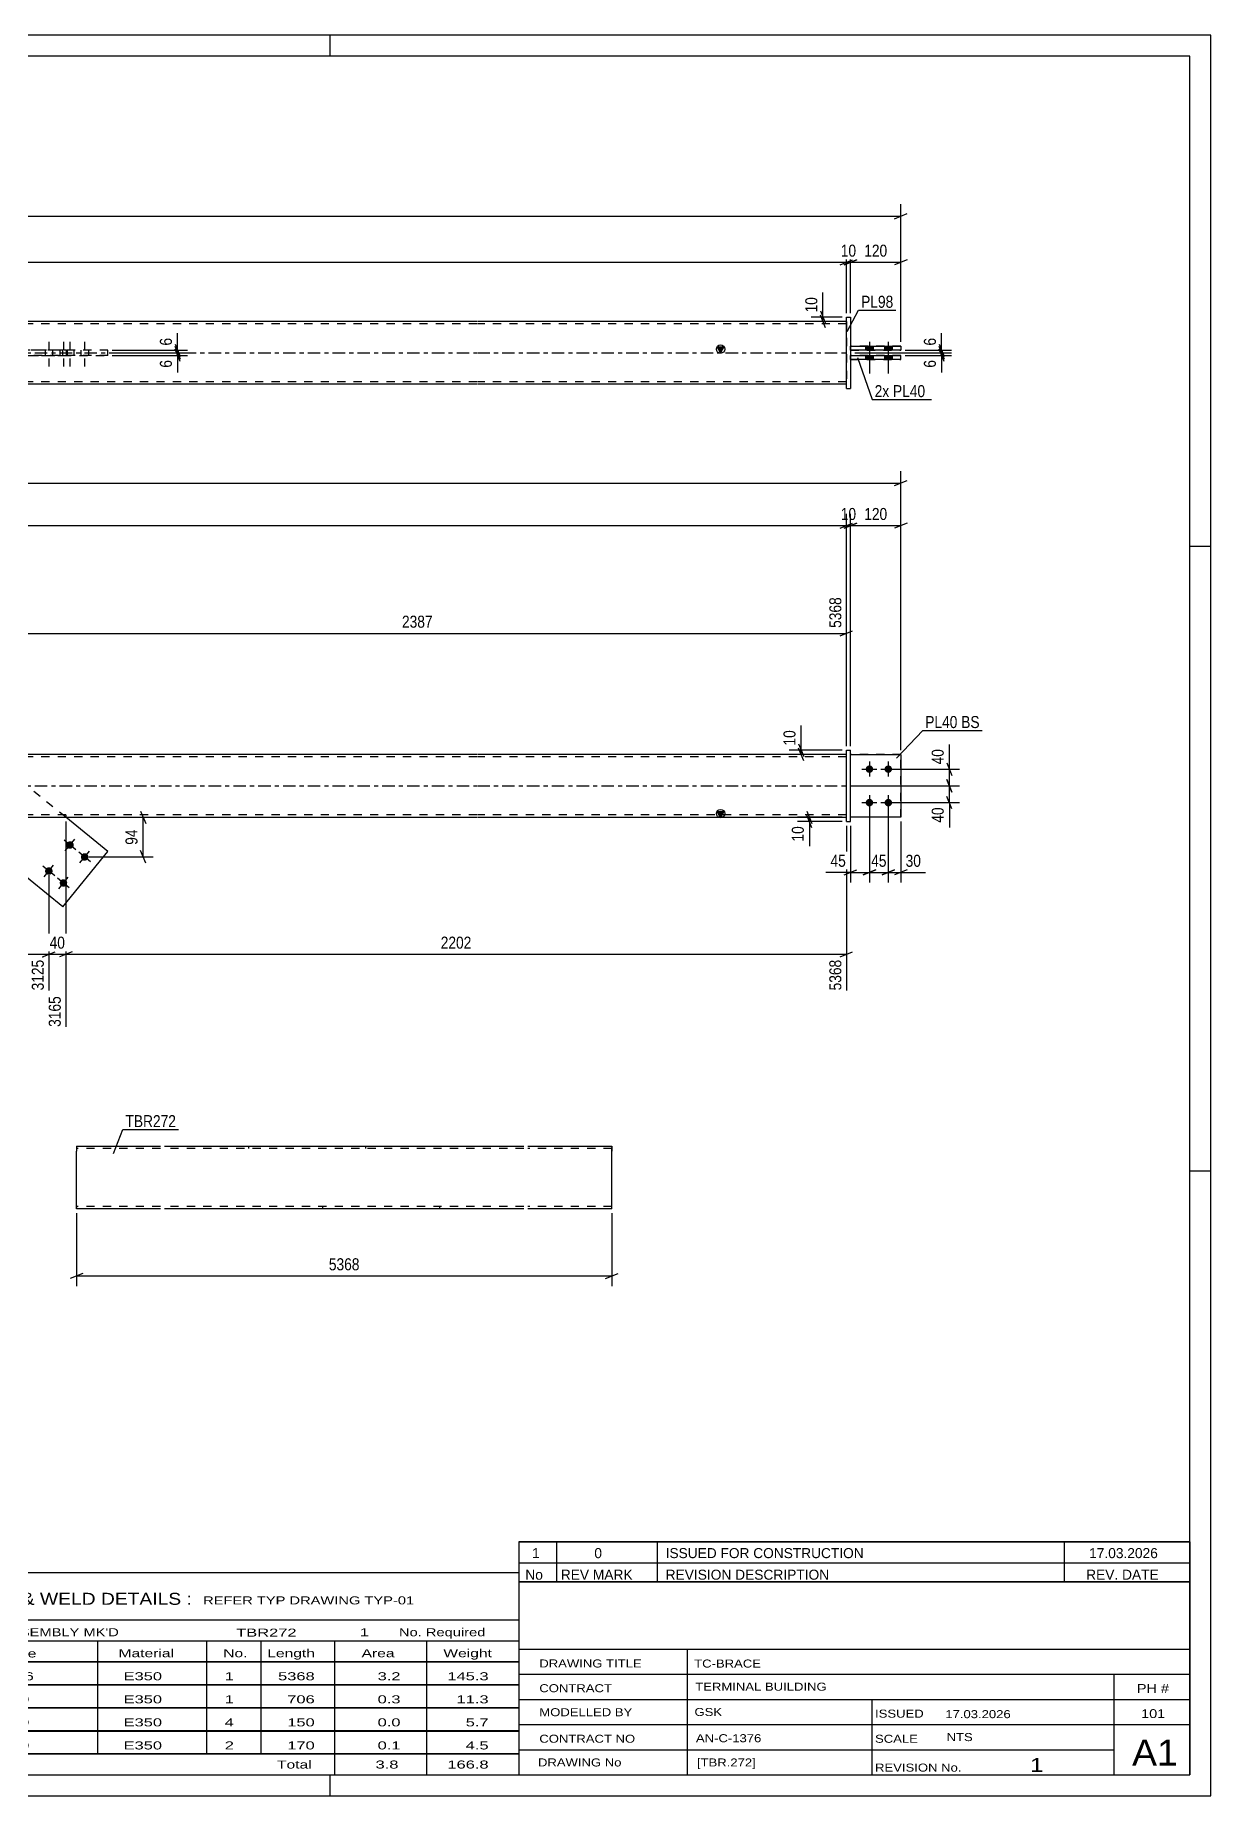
# Model space of a CAD drawing. Header units: millimetres. Extents: x 0 to 594, y 0 to 420.
# Drawn here: x 313.7 to 594, y 0 to 420 of the extents above; entities that cross this region are included whole.
import ezdxf

# ---------------------------------------------------------------- set-up
doc = ezdxf.new("R2010")
doc.units = ezdxf.units.MM
doc.linetypes.add('DXK_LINE_DOT2', pattern=[3.9198, 1.9599, -1.9599])
doc.linetypes.add('DXK_LINE_DOT3', pattern=[5.9187, 2.979, -0.9799, 0.9799, -0.9799])
doc.styles.add('Arial Narrow', font='ARIALN.TTF', dxfattribs={"height": 0.2})

# ---------------------------------------------------------------- blocks, each defined once
blk = doc.blocks.new('Unknown-580871312-1129')
at = {"color": 5, "linetype": 'Continuous'}
for p, q in [((594, 420), (0, 420)), ((384, 415), (384, 420)), ((594, 0), (594, 420)), ((589, 415), (5, 415)), ((589, 5), (589, 415)), ((594, 298), (589, 298)), ((594, 149), (589, 149)), ((5, 5), (589, 5)), ((384, 0), (384, 5)), ((0, 0), (594, 0))]:
    blk.add_line(p, q, dxfattribs=at)
blk = doc.blocks.new('Part-580871312-1687 - 1671')
at = {"color": 2, "linetype": 'Continuous'}
for p, q in [((276.16, 269.77), (265.44, 256.57)), ((302.47, 248.42), (276.16, 269.77)), ((265.44, 256.57), (275.49, 248.42)), ((320.29, 212.06), (293.98, 233.42)), ((331, 225.26), (320.95, 233.42)), ((320.29, 212.06), (331, 225.26))]:
    blk.add_line(p, q, dxfattribs=at)
at = {"color": 7, "linetype": 'DXK_LINE_DOT2'}
for p, q in [((293.98, 233.42), (275.49, 248.42)), ((320.95, 233.42), (302.47, 248.42))]:
    blk.add_line(p, q, dxfattribs=at)
blk = doc.blocks.new('Bolt-580871312-1679 - 1671')
at = {"linetype": 'Continuous'}
for points in [[(321.39, 226.11, -1), (322.52, 227.51, -1)], [(324.88, 223.27, -1), (326.02, 224.67, -1)], [(316.35, 219.9, -1), (317.48, 221.3, -1)], [(319.84, 217.06, -1), (320.97, 218.46, -1)]]:
    blk.add_hatch(color=1, dxfattribs=at).paths.add_polyline_path(points)
at = {"color": 1, "linetype": 'Continuous'}
for p, q in [((323.35, 225.67), (320.56, 227.94)), ((320.82, 225.41), (323.09, 228.21)), ((326.85, 222.84), (324.05, 225.11)), ((324.31, 222.58), (326.58, 225.37)), ((318.31, 219.46), (315.52, 221.73)), ((315.78, 219.2), (318.05, 222)), ((321.8, 216.63), (319.01, 218.9)), ((319.27, 216.36), (321.54, 219.16))]:
    blk.add_line(p, q, dxfattribs=at)
blk = doc.blocks.new('Bolt-580871312-1682 - 1671')
at = {"linetype": 'Continuous'}
for points in [[(512.6, 245.82, -1), (512.6, 244.02, -1)], [(517.1, 245.82, -1), (517.1, 244.02, -1)], [(512.6, 237.82, -1), (512.6, 236.02, -1)], [(517.1, 237.82, -1), (517.1, 236.02, -1)]]:
    blk.add_hatch(color=1, dxfattribs=at).paths.add_polyline_path(points)
at = {"color": 1, "linetype": 'Continuous'}
for p, q in [((510.8, 244.92), (514.4, 244.92)), ((512.6, 246.72), (512.6, 243.12)), ((515.3, 244.92), (518.9, 244.92)), ((517.1, 246.72), (517.1, 243.12)), ((510.8, 236.92), (514.4, 236.92)), ((512.6, 238.72), (512.6, 235.12)), ((515.3, 236.92), (518.9, 236.92)), ((517.1, 238.72), (517.1, 235.12))]:
    blk.add_line(p, q, dxfattribs=at)
blk = doc.blocks.new('Part-580871312-1703 - 1671')
at = {"color": 2, "linetype": 'Continuous'}
for p, q in [((507.1, 249.42), (508.1, 249.42)), ((507.1, 232.42), (507.1, 249.42)), ((508.1, 232.42), (508.1, 249.42)), ((507.1, 232.42), (507.1, 232.42)), ((507.1, 232.42), (508.1, 232.42))]:
    blk.add_line(p, q, dxfattribs=at)
at = {"color": 7, "linetype": 'DXK_LINE_DOT2'}
for p, q in [((507.1, 249.42), (508.1, 249.42)), ((507.1, 232.42), (508.1, 232.42))]:
    blk.add_line(p, q, dxfattribs=at)
blk = doc.blocks.new('Part-580871312-1708 - 1671')
at = {"color": 7, "linetype": 'DXK_LINE_DOT2'}
for p, q in [((520.1, 248.42), (508.1, 248.42)), ((508.1, 233.42), (508.1, 248.42)), ((520.1, 233.42), (520.1, 248.42)), ((520.1, 233.42), (508.1, 233.42))]:
    blk.add_line(p, q, dxfattribs=at)
blk = doc.blocks.new('Part-580871312-1713 - 1671')
at = {"color": 2, "linetype": 'Continuous'}
for p, q in [((508.1, 248.42), (520.1, 248.42)), ((520.1, 248.42), (520.1, 233.42)), ((520.1, 233.42), (508.1, 233.42))]:
    blk.add_line(p, q, dxfattribs=at)
at = {"color": 7, "linetype": 'DXK_LINE_DOT2'}
blk.add_line((508.1, 233.42), (508.1, 248.42), dxfattribs=at)
blk = doc.blocks.new('Part-580871312-1718 - 1671')
at = {"linetype": 'Continuous'}
blk.add_hatch(color=2, dxfattribs=at).paths.add_polyline_path([(477.1, 233.42), (476.3, 234.82), (477.9, 234.82)])
at = {"color": 2, "linetype": 'Continuous'}
for p, q in [((177.34, 248.42), (89.34, 248.42)), ((419, 248.42), (177.44, 248.42)), ((507.1, 248.42), (419.1, 248.42)), ((89.34, 233.42), (177.34, 233.42)), ((177.44, 233.42), (419, 233.42)), ((419.1, 233.42), (507.1, 233.42)), ((477.1, 233.42), (476.3, 234.82)), ((476.3, 234.82), (477.9, 234.82)), ((477.9, 234.82), (477.1, 233.42))]:
    blk.add_line(p, q, dxfattribs=at)
at = {"color": 7, "linetype": 'DXK_LINE_DOT2'}
for p, q in [((89.34, 248.42), (89.34, 233.42)), ((177.34, 247.82), (89.34, 247.82)), ((419, 247.82), (177.44, 247.82)), ((275.39, 248.42), (275.39, 247.82)), ((303.31, 248.42), (303.31, 247.82)), ((507.1, 247.82), (419.1, 247.82)), ((507.1, 233.42), (507.1, 248.42)), ((177.34, 234.02), (89.34, 234.02)), ((419, 234.02), (177.44, 234.02)), ((293.14, 233.42), (293.14, 234.02)), ((321.05, 233.42), (321.05, 234.02)), ((507.1, 234.02), (419.1, 234.02))]:
    blk.add_line(p, q, dxfattribs=at)
at = {"color": 7, "linetype": 'DXK_LINE_DOT3'}
for p, q in [((89.34, 240.92), (177.34, 240.92)), ((177.44, 240.92), (419, 240.92)), ((419.1, 240.92), (507.1, 240.92))]:
    blk.add_line(p, q, dxfattribs=at)
at = {"color": 2, "linetype": 'Continuous'}
blk.add_circle((477.1, 234.32), 1, dxfattribs=at)
blk = doc.blocks.new('Part-580871312-1455 - 1366')
at = {"linetype": 'Continuous'}
blk.add_hatch(color=2, dxfattribs=at).paths.add_polyline_path([(477.1, 344.23), (476.3, 345.63), (477.9, 345.63)])
at = {"color": 2, "linetype": 'Continuous'}
for p, q in [((177.34, 351.73), (89.34, 351.73)), ((419, 351.73), (177.44, 351.73)), ((507.1, 351.73), (419.1, 351.73)), ((303.31, 344.93), (275.39, 344.93)), ((275.39, 344.83), (275.39, 344.93)), ((293.14, 344.83), (293.14, 344.93)), ((303.31, 344.93), (303.31, 343.53)), ((477.1, 344.23), (476.3, 345.63)), ((476.3, 345.63), (477.9, 345.63)), ((477.9, 345.63), (477.1, 344.23)), ((275.39, 343.63), (275.39, 343.53)), ((303.31, 343.53), (275.39, 343.53)), ((293.14, 343.63), (293.14, 343.53)), ((177.34, 336.73), (89.34, 336.73)), ((419, 336.73), (177.44, 336.73)), ((507.1, 336.73), (419.1, 336.73))]:
    blk.add_line(p, q, dxfattribs=at)
at = {"color": 7, "linetype": 'DXK_LINE_DOT2'}
for p, q in [((89.34, 351.73), (89.34, 336.73)), ((177.34, 351.13), (89.34, 351.13)), ((419, 351.13), (177.44, 351.13)), ((507.1, 351.13), (419.1, 351.13)), ((507.1, 351.73), (507.1, 336.73)), ((275.39, 343.53), (275.39, 344.83)), ((293.14, 344.93), (321.05, 344.93)), ((293.14, 343.53), (293.14, 344.83)), ((321.05, 344.93), (321.05, 343.53)), ((321.05, 343.53), (293.14, 343.53)), ((177.34, 337.33), (89.34, 337.33)), ((419, 337.33), (177.44, 337.33)), ((507.1, 337.33), (419.1, 337.33))]:
    blk.add_line(p, q, dxfattribs=at)
at = {"color": 7, "linetype": 'DXK_LINE_DOT3'}
for p, q in [((89.34, 344.23), (177.34, 344.23)), ((177.44, 344.23), (419, 344.23)), ((419.1, 344.23), (507.1, 344.23))]:
    blk.add_line(p, q, dxfattribs=at)
at = {"color": 2, "linetype": 'Continuous'}
blk.add_circle((477.1, 345.13), 1, dxfattribs=at)
blk = doc.blocks.new('Bolt-580871312-1369 - 1366')
at = {"linetype": 'Continuous'}
for points in [[(513.5, 345.83), (511.7, 345.83), (511.7, 344.83), (513.5, 344.83)], [(513.5, 345.83), (511.7, 345.83), (511.7, 344.83), (513.5, 344.83)], [(518, 345.83), (516.2, 345.83), (516.2, 344.83), (518, 344.83)], [(518, 345.83), (516.2, 345.83), (516.2, 344.83), (518, 344.83)], [(513.5, 343.63), (511.7, 343.63), (511.7, 342.63), (513.5, 342.63)], [(513.5, 343.63), (511.7, 343.63), (511.7, 342.63), (513.5, 342.63)], [(518, 343.63), (516.2, 343.63), (516.2, 342.63), (518, 342.63)], [(518, 343.63), (516.2, 343.63), (516.2, 342.63), (518, 342.63)]]:
    blk.add_hatch(color=1, dxfattribs=at).paths.add_polyline_path(points)
at = {"color": 1, "linetype": 'Continuous'}
for p, q in [((511.7, 345.83), (511.7, 344.83)), ((511.7, 345.83), (511.7, 344.83)), ((512.6, 346.83), (512.6, 339.33)), ((512.6, 346.83), (512.6, 339.33)), ((513.5, 345.83), (513.5, 344.83)), ((513.5, 345.83), (513.5, 344.83)), ((516.2, 345.83), (516.2, 344.83)), ((516.2, 345.83), (516.2, 344.83)), ((517.1, 346.83), (517.1, 339.33)), ((517.1, 346.83), (517.1, 339.33)), ((518, 345.83), (518, 344.83)), ((518, 345.83), (518, 344.83)), ((511.7, 343.63), (511.7, 342.63)), ((511.7, 343.63), (511.7, 342.63)), ((513.5, 343.63), (513.5, 342.63)), ((513.5, 343.63), (513.5, 342.63)), ((516.2, 343.63), (516.2, 342.63)), ((516.2, 343.63), (516.2, 342.63)), ((518, 343.63), (518, 342.63)), ((518, 343.63), (518, 342.63))]:
    blk.add_line(p, q, dxfattribs=at)
blk = doc.blocks.new('Bolt-580871312-1434 - 1366')
at = {"color": 1, "linetype": 'DXK_LINE_DOT2'}
for p, q in [((316.01, 344.83), (316.01, 343.63)), ((316.91, 346.83), (316.91, 339.33)), ((317.81, 344.83), (317.81, 343.63)), ((319.51, 344.83), (319.51, 343.63)), ((320.41, 346.83), (320.41, 339.33)), ((321.05, 344.83), (321.05, 343.63)), ((321.31, 344.83), (321.31, 343.63)), ((321.95, 346.83), (321.95, 339.33)), ((322.85, 344.83), (322.85, 343.63)), ((324.55, 344.83), (324.55, 343.63)), ((325.45, 346.83), (325.45, 339.33)), ((326.35, 344.83), (326.35, 343.63))]:
    blk.add_line(p, q, dxfattribs=at)
blk = doc.blocks.new('Part-580871312-1460 - 1366')
at = {"color": 2, "linetype": 'Continuous'}
for p, q in [((508.1, 343.63), (520.1, 343.63)), ((520.1, 342.63), (508.1, 342.63)), ((520.1, 342.63), (520.1, 343.63))]:
    blk.add_line(p, q, dxfattribs=at)
at = {"color": 7, "linetype": 'DXK_LINE_DOT2'}
for p, q in [((508.1, 342.63), (508.1, 343.63)), ((520.1, 343.63), (508.1, 343.63)), ((508.1, 342.63), (520.1, 342.63))]:
    blk.add_line(p, q, dxfattribs=at)
blk = doc.blocks.new('Part-580871312-1396 - 1366')
at = {"color": 2, "linetype": 'Continuous'}
for p, q in [((265.44, 343.63), (265.44, 344.83)), ((265.44, 344.83), (276.16, 344.83)), ((276.16, 343.63), (276.16, 344.83)), ((303.31, 344.83), (276.16, 344.83)), ((276.16, 343.63), (265.44, 343.63)), ((303.31, 343.63), (276.16, 343.63))]:
    blk.add_line(p, q, dxfattribs=at)
at = {"color": 7, "linetype": 'DXK_LINE_DOT2'}
for p, q in [((320.29, 344.83), (265.44, 344.83)), ((331, 344.83), (303.31, 344.83)), ((320.29, 343.63), (320.29, 344.83)), ((331, 344.83), (320.29, 344.83)), ((331, 343.63), (331, 344.83)), ((265.44, 343.63), (320.29, 343.63)), ((331, 343.63), (303.31, 343.63)), ((320.29, 343.63), (331, 343.63))]:
    blk.add_line(p, q, dxfattribs=at)
blk = doc.blocks.new('Part-580871312-1432 - 1366')
at = {"color": 2, "linetype": 'Continuous'}
for p, q in [((507.1, 352.73), (507.1, 352.73)), ((507.1, 335.73), (507.1, 352.73)), ((507.1, 352.73), (508.1, 352.73)), ((508.1, 352.73), (508.1, 352.73)), ((508.1, 352.73), (508.1, 335.73)), ((507.1, 335.73), (508.1, 335.73)), ((507.1, 335.73), (507.1, 335.73)), ((508.1, 335.73), (508.1, 335.73))]:
    blk.add_line(p, q, dxfattribs=at)
at = {"color": 7, "linetype": 'DXK_LINE_DOT2'}
for p, q in [((507.1, 352.73), (507.1, 352.73)), ((507.1, 352.73), (508.1, 352.73)), ((507.1, 335.73), (508.1, 335.73))]:
    blk.add_line(p, q, dxfattribs=at)
blk = doc.blocks.new('Part-580871312-1465 - 1366')
at = {"color": 2, "linetype": 'Continuous'}
for p, q in [((508.1, 345.83), (520.1, 345.83)), ((520.1, 344.83), (508.1, 344.83)), ((520.1, 345.83), (520.1, 344.83))]:
    blk.add_line(p, q, dxfattribs=at)
at = {"color": 7, "linetype": 'DXK_LINE_DOT2'}
for p, q in [((508.1, 344.83), (508.1, 345.83)), ((520.1, 345.83), (508.1, 345.83)), ((508.1, 344.83), (520.1, 344.83)), ((520.1, 345.83), (520.1, 345.83))]:
    blk.add_line(p, q, dxfattribs=at)
blk = doc.blocks.new('Part-580871312-2435 - 2427')
at = {"color": 2, "linetype": 'Continuous'}
for p, q in [((323.52, 155.01), (323.52, 153.81)), ((323.52, 155.01), (343.52, 155.01)), ((323.52, 140.75), (323.52, 153.81)), ((344.52, 155.01), (430.18, 155.01)), ((431.18, 155.01), (451.18, 155.01)), ((451.18, 155.01), (451.18, 154.92)), ((451.18, 154.92), (451.18, 153.81)), ((451.18, 140.01), (451.18, 153.81)), ((323.52, 140.1), (323.52, 140.75)), ((323.52, 140.01), (323.52, 140.1)), ((343.52, 140.01), (323.52, 140.01)), ((430.18, 140.01), (344.52, 140.01)), ((451.18, 140.01), (431.18, 140.01))]:
    blk.add_line(p, q, dxfattribs=at)
at = {"color": 7, "linetype": 'DXK_LINE_DOT2'}
for p, q in [((343.52, 154.41), (323.52, 154.41)), ((430.18, 154.41), (344.52, 154.41)), ((364.52, 155.01), (364.52, 154.41)), ((392.44, 155.01), (392.44, 154.41)), ((451.18, 154.41), (431.18, 154.41)), ((451.18, 153.81), (451.18, 154.66)), ((323.52, 140.75), (323.52, 140.36)), ((323.52, 140.61), (323.52, 140.66)), ((343.52, 140.61), (323.52, 140.61)), ((430.18, 140.61), (344.52, 140.61)), ((382.26, 140.01), (382.26, 140.61)), ((410.18, 140.01), (410.18, 140.61)), ((451.18, 140.61), (431.18, 140.61)), ((451.18, 140.61), (451.18, 140.66))]:
    blk.add_line(p, q, dxfattribs=at)
blk = doc.blocks.new('StraightDimension-580871312-1742 - 1671')
at = {"color": 7, "linetype": 'Continuous'}
for p, q in [((302.47, 249.42), (302.47, 285.92)), ((507.1, 250.42), (507.1, 285.92)), ((303.97, 277.91), (300.97, 276.71)), ((302.47, 277.31), (507.1, 277.31)), ((505.6, 276.71), (508.6, 277.91))]:
    blk.add_line(p, q, dxfattribs=at)
at = {"color": 0, "linetype": 'Continuous'}
blk.add_wipeout([(506.5, 286.52), (502.3, 286.52), (502.3, 278.01), (506.5, 278.01)], dxfattribs=at)
at = {"color": 0}
blk.add_wipeout([(409.04, 278.06), (409.04, 282.26), (400.53, 282.26), (400.53, 278.06)], dxfattribs=at)
at = {"color": 3, "linetype": 'Continuous', "style": 'Arial Narrow'}
blk.add_text('5368', height=2.863, rotation=90.0002, dxfattribs=at).set_placement((505.9, 278.61))
at = {"color": 3, "style": 'Arial Narrow'}
blk.add_text('2387', height=2.863, dxfattribs=at).set_placement((401.13, 278.66))
blk = doc.blocks.new('StraightDimension-580871312-1928 - 1671')
at = {"color": 7, "linetype": 'Continuous'}
for p, q in [((506.1, 233.42), (495.45, 233.42)), ((506.1, 232.42), (495.45, 232.42)), ((497.7, 234.92), (498.9, 231.92)), ((498.9, 230.92), (497.7, 233.92)), ((498.3, 232.42), (498.3, 233.42))]:
    blk.add_line(p, q, dxfattribs=at)
at = {"color": 0}
blk.add_wipeout([(497.55, 231.89), (493.35, 231.89), (493.35, 227.04), (497.55, 227.04)], dxfattribs=at)
at = {"color": 7, "linetype": 'Continuous'}
blk.add_line((498.3, 232.42), (498.3, 226.51), dxfattribs=at)
blk.add_line((498.3, 232.42), (498.3, 226.51), dxfattribs=at)
at = {"color": 3, "style": 'Arial Narrow'}
blk.add_text('10', height=2.863, rotation=90.0002, dxfattribs=at).set_placement((496.95, 227.64))
blk = doc.blocks.new('StraightDimension-580871312-1856 - 1671')
at = {"color": 7, "linetype": 'Continuous'}
for p, q in [((293.98, 232.42), (293.98, 192.13)), ((316.91, 219.6), (316.91, 192.13)), ((295.48, 201.34), (292.48, 200.14)), ((293.98, 200.74), (316.91, 200.74)), ((315.41, 200.14), (318.41, 201.34))]:
    blk.add_line(p, q, dxfattribs=at)
at = {"color": 0}
blk.add_wipeout([(308.79, 201.49), (308.79, 205.69), (302.1, 205.69), (302.1, 201.49)], dxfattribs=at)
at = {"color": 0, "linetype": 'Continuous'}
blk.add_wipeout([(316.31, 200.04), (312.11, 200.04), (312.11, 191.53), (316.31, 191.53)], dxfattribs=at)
at = {"color": 3, "style": 'Arial Narrow'}
blk.add_text('229', height=2.863, dxfattribs=at).set_placement((302.7, 202.09))
at = {"color": 3, "linetype": 'Continuous', "style": 'Arial Narrow'}
blk.add_text('3125', height=2.863, rotation=90.0002, dxfattribs=at).set_placement((315.71, 192.13))
blk = doc.blocks.new('StraightDimension-580871312-2009 - 1671')
at = {"color": 7, "linetype": 'Continuous'}
for p, q in [((518.1, 244.92), (534.06, 244.92)), ((531.06, 246.42), (532.26, 243.42)), ((531.66, 240.92), (531.66, 244.92)), ((508.1, 240.92), (534.06, 240.92)), ((532.26, 239.42), (531.06, 242.42))]:
    blk.add_line(p, q, dxfattribs=at)
at = {"color": 0}
blk.add_wipeout([(530.91, 250.3), (526.71, 250.3), (526.71, 245.44), (530.91, 245.44)], dxfattribs=at)
at = {"color": 7, "linetype": 'Continuous'}
blk.add_line((531.66, 244.92), (531.66, 250.82), dxfattribs=at)
blk.add_line((531.66, 244.92), (531.66, 250.82), dxfattribs=at)
at = {"color": 3, "style": 'Arial Narrow'}
blk.add_text('40', height=2.863, rotation=90.0002, dxfattribs=at).set_placement((530.31, 246.04))
blk = doc.blocks.new('StraightDimension-580871312-2050 - 1671')
at = {"color": 7, "linetype": 'Continuous'}
for p, q in [((505.6, 302.4), (508.6, 303.6)), ((509.6, 303.6), (506.6, 302.4)), ((507.1, 250.42), (507.1, 305.85)), ((507.1, 303), (508.1, 303)), ((508.1, 250.42), (508.1, 305.85))]:
    blk.add_line(p, q, dxfattribs=at)
at = {"color": 0}
blk.add_wipeout([(510.03, 303.75), (510.03, 307.95), (505.17, 307.95), (505.17, 303.75)], dxfattribs=at)
at = {"color": 3, "style": 'Arial Narrow'}
blk.add_text('10', height=2.863, dxfattribs=at).set_placement((505.77, 304.35))
blk = doc.blocks.new('StraightDimension-580871312-2045 - 1671')
at = {"color": 7, "linetype": 'Continuous'}
for p, q in [((89.84, 303.6), (86.84, 302.4)), ((88.34, 250.42), (88.34, 305.85)), ((88.34, 303), (507.1, 303)), ((505.6, 302.4), (508.6, 303.6)), ((507.1, 250.42), (507.1, 305.85))]:
    blk.add_line(p, q, dxfattribs=at)
at = {"color": 0}
blk.add_wipeout([(301.98, 303.75), (301.98, 307.95), (293.47, 307.95), (293.47, 303.75)], dxfattribs=at)
at = {"color": 3, "style": 'Arial Narrow'}
blk.add_text('5378', height=2.863, dxfattribs=at).set_placement((294.07, 304.35))
blk = doc.blocks.new('StraightDimension-580871312-1728 - 1671')
at = {"color": 7, "linetype": 'Continuous'}
for p, q in [((76.34, 249.42), (76.34, 316.02)), ((520.1, 249.42), (520.1, 316.02)), ((77.84, 313.77), (74.84, 312.57)), ((76.34, 313.17), (520.1, 313.17)), ((518.6, 312.57), (521.6, 313.77))]:
    blk.add_line(p, q, dxfattribs=at)
at = {"color": 0}
blk.add_wipeout([(302.48, 313.92), (302.48, 318.12), (293.97, 318.12), (293.97, 313.92)], dxfattribs=at)
at = {"color": 3, "style": 'Arial Narrow'}
blk.add_text('5628', height=2.863, dxfattribs=at).set_placement((294.57, 314.52))
blk = doc.blocks.new('StraightDimension-580871312-1950 - 1671')
at = {"color": 7, "linetype": 'Continuous'}
for p, q in [((512.6, 235.92), (512.6, 217.87)), ((517.1, 235.92), (517.1, 217.87)), ((511.1, 219.67), (514.1, 220.87)), ((512.6, 220.27), (517.1, 220.27)), ((518.6, 220.87), (515.6, 219.67))]:
    blk.add_line(p, q, dxfattribs=at)
at = {"color": 0}
blk.add_wipeout([(517.28, 221.02), (517.28, 225.22), (512.42, 225.22), (512.42, 221.02)], dxfattribs=at)
at = {"color": 3, "style": 'Arial Narrow'}
blk.add_text('45', height=2.863, dxfattribs=at).set_placement((513.02, 221.62))
blk = doc.blocks.new('StraightDimension-580871312-1830 - 1671')
at = {"color": 7, "linetype": 'Continuous'}
for p, q in [((320.95, 232.42), (320.95, 183.43)), ((507.1, 231.42), (507.1, 192.13)), ((322.45, 201.34), (319.45, 200.14)), ((320.95, 200.74), (507.1, 200.74)), ((505.6, 200.14), (508.6, 201.34))]:
    blk.add_line(p, q, dxfattribs=at)
at = {"color": 0}
blk.add_wipeout([(418.28, 201.49), (418.28, 205.69), (409.77, 205.69), (409.77, 201.49)], dxfattribs=at)
at = {"color": 0, "linetype": 'Continuous'}
blk.add_wipeout([(506.5, 200.04), (502.3, 200.04), (502.3, 191.53), (506.5, 191.53)], dxfattribs=at)
at = {"color": 3, "style": 'Arial Narrow'}
blk.add_text('2202', height=2.863, dxfattribs=at).set_placement((410.37, 202.09))
at = {"color": 3, "linetype": 'Continuous', "style": 'Arial Narrow'}
blk.add_text('5368', height=2.863, rotation=90.0002, dxfattribs=at).set_placement((505.9, 192.13))
blk = doc.blocks.new('StraightDimension-580871312-1842 - 1671')
at = {"color": 7, "linetype": 'Continuous'}
for p, q in [((320.95, 232.42), (320.95, 183.43)), ((316.91, 219.6), (316.91, 192.13)), ((315.41, 200.14), (318.41, 201.34)), ((316.91, 200.74), (320.95, 200.74)), ((322.45, 201.34), (319.45, 200.14))]:
    blk.add_line(p, q, dxfattribs=at)
at = {"color": 0}
blk.add_wipeout([(321.36, 201.49), (321.36, 205.69), (316.5, 205.69), (316.5, 201.49)], dxfattribs=at)
at = {"color": 0, "linetype": 'Continuous'}
blk.add_wipeout([(320.35, 191.34), (316.15, 191.34), (316.15, 182.83), (320.35, 182.83)], dxfattribs=at)
at = {"color": 3, "style": 'Arial Narrow'}
blk.add_text('40', height=2.863, dxfattribs=at).set_placement((317.1, 202.09))
at = {"color": 3, "linetype": 'Continuous', "style": 'Arial Narrow'}
blk.add_text('3165', height=2.863, rotation=90.0002, dxfattribs=at).set_placement((319.75, 183.43))
blk = doc.blocks.new('StraightDimension-580871312-1937 - 1671')
at = {"color": 7, "linetype": 'Continuous'}
for p, q in [((517.1, 235.92), (517.1, 217.87)), ((520.1, 232.42), (520.1, 217.87)), ((515.6, 219.67), (518.6, 220.87)), ((517.1, 220.27), (520.1, 220.27)), ((521.6, 220.87), (518.6, 219.67))]:
    blk.add_line(p, q, dxfattribs=at)
at = {"color": 0}
blk.add_wipeout([(525.48, 221.02), (525.48, 225.22), (520.63, 225.22), (520.63, 221.02)], dxfattribs=at)
at = {"color": 7, "linetype": 'Continuous'}
blk.add_line((520.1, 220.27), (526.01, 220.27), dxfattribs=at)
blk.add_line((520.1, 220.27), (526.01, 220.27), dxfattribs=at)
at = {"color": 3, "style": 'Arial Narrow'}
blk.add_text('30', height=2.863, dxfattribs=at).set_placement((521.23, 221.62))
blk = doc.blocks.new('StraightDimension-580871312-1960 - 1671')
at = {"color": 7, "linetype": 'Continuous'}
for p, q in [((512.6, 235.92), (512.6, 217.87)), ((508.1, 231.42), (508.1, 217.87)), ((506.6, 219.67), (509.6, 220.87)), ((508.1, 220.27), (512.6, 220.27)), ((514.1, 220.87), (511.1, 219.67))]:
    blk.add_line(p, q, dxfattribs=at)
at = {"color": 0}
blk.add_wipeout([(507.58, 221.02), (507.58, 225.22), (502.72, 225.22), (502.72, 221.02)], dxfattribs=at)
at = {"color": 7, "linetype": 'Continuous'}
blk.add_line((508.1, 220.27), (502.2, 220.27), dxfattribs=at)
blk.add_line((508.1, 220.27), (502.2, 220.27), dxfattribs=at)
at = {"color": 3, "style": 'Arial Narrow'}
blk.add_text('45', height=2.863, dxfattribs=at).set_placement((503.32, 221.62))
blk = doc.blocks.new('StraightDimension-580871312-1985 - 1671')
at = {"color": 7, "linetype": 'Continuous'}
for p, q in [((326.95, 233.42), (341.81, 233.42)), ((338.81, 234.92), (340.01, 231.92)), ((339.41, 223.97), (339.41, 233.42)), ((326.45, 223.97), (341.81, 223.97)), ((340.01, 222.47), (338.81, 225.47))]:
    blk.add_line(p, q, dxfattribs=at)
at = {"color": 0}
blk.add_wipeout([(338.66, 231.12), (334.46, 231.12), (334.46, 226.27), (338.66, 226.27)], dxfattribs=at)
at = {"color": 3, "style": 'Arial Narrow'}
blk.add_text('94', height=2.863, rotation=90.0002, dxfattribs=at).set_placement((338.06, 226.87))
blk = doc.blocks.new('StraightDimension-580871312-1996 - 1671')
at = {"color": 7, "linetype": 'Continuous'}
for p, q in [((508.1, 240.92), (534.06, 240.92)), ((531.06, 242.42), (532.26, 239.42)), ((531.66, 236.92), (531.66, 240.92)), ((518.1, 236.92), (534.06, 236.92)), ((532.26, 235.42), (531.06, 238.42))]:
    blk.add_line(p, q, dxfattribs=at)
at = {"color": 0}
blk.add_wipeout([(530.91, 236.39), (526.71, 236.39), (526.71, 231.54), (530.91, 231.54)], dxfattribs=at)
at = {"color": 7, "linetype": 'Continuous'}
blk.add_line((531.66, 236.92), (531.66, 231.01), dxfattribs=at)
blk.add_line((531.66, 236.92), (531.66, 231.01), dxfattribs=at)
at = {"color": 3, "style": 'Arial Narrow'}
blk.add_text('40', height=2.863, rotation=90.0002, dxfattribs=at).set_placement((530.31, 232.14))
blk = doc.blocks.new('StraightDimension-580871312-2028 - 1671')
at = {"color": 7, "linetype": 'Continuous'}
for p, q in [((506.1, 249.42), (493.47, 249.42)), ((506.1, 248.42), (493.47, 248.42)), ((495.72, 250.92), (496.92, 247.92)), ((496.92, 246.92), (495.72, 249.92)), ((496.32, 248.42), (496.32, 249.42))]:
    blk.add_line(p, q, dxfattribs=at)
at = {"color": 0}
blk.add_wipeout([(495.57, 254.8), (491.37, 254.8), (491.37, 249.94), (495.57, 249.94)], dxfattribs=at)
at = {"color": 7, "linetype": 'Continuous'}
blk.add_line((496.32, 249.42), (496.32, 255.32), dxfattribs=at)
blk.add_line((496.32, 249.42), (496.32, 255.32), dxfattribs=at)
at = {"color": 3, "style": 'Arial Narrow'}
blk.add_text('10', height=2.863, rotation=90.0002, dxfattribs=at).set_placement((494.97, 250.54))
blk = doc.blocks.new('StraightDimension-580871312-2055 - 1671')
at = {"color": 7, "linetype": 'Continuous'}
for p, q in [((506.6, 302.4), (509.6, 303.6)), ((508.1, 250.42), (508.1, 305.85)), ((508.1, 303), (520.1, 303)), ((521.6, 303.6), (518.6, 302.4)), ((520.1, 249.42), (520.1, 305.85))]:
    blk.add_line(p, q, dxfattribs=at)
at = {"color": 0}
blk.add_wipeout([(517.44, 303.75), (517.44, 307.95), (510.76, 307.95), (510.76, 303.75)], dxfattribs=at)
at = {"color": 3, "style": 'Arial Narrow'}
blk.add_text('120', height=2.863, dxfattribs=at).set_placement((511.36, 304.35))
blk = doc.blocks.new('StraightDimension-580871312-1594 - 1366')
at = {"color": 7, "linetype": 'Continuous'}
for p, q in [((506.6, 365.22), (509.6, 366.42)), ((508.1, 353.73), (508.1, 368.67)), ((508.1, 365.82), (520.1, 365.82)), ((521.6, 366.42), (518.6, 365.22)), ((520.1, 346.83), (520.1, 368.67))]:
    blk.add_line(p, q, dxfattribs=at)
at = {"color": 0}
blk.add_wipeout([(517.44, 366.57), (517.44, 370.77), (510.76, 370.77), (510.76, 366.57)], dxfattribs=at)
at = {"color": 3, "style": 'Arial Narrow'}
blk.add_text('120', height=2.863, dxfattribs=at).set_placement((511.36, 367.17))
blk = doc.blocks.new('StraightDimension-580871312-1605 - 1366')
at = {"color": 7, "linetype": 'Continuous'}
for p, q in [((500.92, 354.23), (502.12, 351.23)), ((502.12, 350.23), (500.92, 353.23)), ((506.1, 352.73), (498.67, 352.73)), ((506.1, 351.73), (498.67, 351.73)), ((501.52, 351.73), (501.52, 352.73))]:
    blk.add_line(p, q, dxfattribs=at)
at = {"color": 0}
blk.add_wipeout([(500.77, 358.11), (496.57, 358.11), (496.57, 353.26), (500.77, 353.26)], dxfattribs=at)
at = {"color": 7, "linetype": 'Continuous'}
blk.add_line((501.52, 352.73), (501.52, 358.64), dxfattribs=at)
blk.add_line((501.52, 352.73), (501.52, 358.64), dxfattribs=at)
at = {"color": 3, "style": 'Arial Narrow'}
blk.add_text('10', height=2.863, rotation=90.0002, dxfattribs=at).set_placement((500.17, 353.86))
blk = doc.blocks.new('StraightDimension-580871312-1574 - 1366')
at = {"color": 7, "linetype": 'Continuous'}
for p, q in [((90.84, 366.42), (87.84, 365.22)), ((89.34, 353.73), (89.34, 368.67)), ((89.34, 365.82), (507.1, 365.82)), ((505.6, 365.22), (508.6, 366.42)), ((507.1, 353.73), (507.1, 368.67))]:
    blk.add_line(p, q, dxfattribs=at)
at = {"color": 0}
blk.add_wipeout([(302.48, 366.57), (302.48, 370.77), (293.97, 370.77), (293.97, 366.57)], dxfattribs=at)
at = {"color": 3, "style": 'Arial Narrow'}
blk.add_text('5368', height=2.863, dxfattribs=at).set_placement((294.57, 367.17))
blk = doc.blocks.new('StraightDimension-580871312-1584 - 1366')
at = {"color": 7, "linetype": 'Continuous'}
for p, q in [((505.6, 365.22), (508.6, 366.42)), ((509.6, 366.42), (506.6, 365.22)), ((507.1, 353.73), (507.1, 368.67)), ((507.1, 365.82), (508.1, 365.82)), ((508.1, 353.73), (508.1, 368.67))]:
    blk.add_line(p, q, dxfattribs=at)
at = {"color": 0}
blk.add_wipeout([(510.03, 366.57), (510.03, 370.77), (505.17, 370.77), (505.17, 366.57)], dxfattribs=at)
at = {"color": 3, "style": 'Arial Narrow'}
blk.add_text('10', height=2.863, dxfattribs=at).set_placement((505.77, 367.17))
blk = doc.blocks.new('StraightDimension-580871312-1534 - 1366')
at = {"color": 7, "linetype": 'Continuous'}
for p, q in [((347.01, 345.73), (348.21, 342.73)), ((348.21, 342.13), (347.01, 345.13)), ((332, 344.23), (350.01, 344.23)), ((332, 343.63), (350.01, 343.63)), ((347.61, 343.63), (347.61, 344.23))]:
    blk.add_line(p, q, dxfattribs=at)
at = {"color": 0}
blk.add_wipeout([(346.86, 343.11), (342.66, 343.11), (342.66, 340.08), (346.86, 340.08)], dxfattribs=at)
at = {"color": 7, "linetype": 'Continuous'}
blk.add_line((347.61, 343.63), (347.61, 339.55), dxfattribs=at)
blk.add_line((347.61, 343.63), (347.61, 339.55), dxfattribs=at)
at = {"color": 3, "style": 'Arial Narrow'}
blk.add_text('6', height=2.86, rotation=90.0002, dxfattribs=at).set_placement((346.26, 340.68))
blk = doc.blocks.new('StraightDimension-580871312-1538 - 1366')
at = {"color": 7, "linetype": 'Continuous'}
for p, q in [((332, 344.83), (350.01, 344.83)), ((347.01, 346.33), (348.21, 343.33)), ((348.21, 342.73), (347.01, 345.73)), ((347.61, 344.23), (347.61, 344.83)), ((332, 344.23), (350.01, 344.23))]:
    blk.add_line(p, q, dxfattribs=at)
at = {"color": 0}
blk.add_wipeout([(346.86, 348.38), (342.66, 348.38), (342.66, 345.36), (346.86, 345.36)], dxfattribs=at)
at = {"color": 7, "linetype": 'Continuous'}
blk.add_line((347.61, 344.83), (347.61, 348.91), dxfattribs=at)
blk.add_line((347.61, 344.83), (347.61, 348.91), dxfattribs=at)
at = {"color": 3, "style": 'Arial Narrow'}
blk.add_text('6', height=2.86, rotation=90.0002, dxfattribs=at).set_placement((346.26, 345.96))
blk = doc.blocks.new('StraightDimension-580871312-1543 - 1366')
at = {"color": 7, "linetype": 'Continuous'}
for p, q in [((76.34, 346.83), (76.34, 379.68)), ((520.1, 346.83), (520.1, 379.68)), ((77.84, 377.43), (74.84, 376.23)), ((76.34, 376.83), (520.1, 376.83)), ((518.6, 376.23), (521.6, 377.43))]:
    blk.add_line(p, q, dxfattribs=at)
at = {"color": 0}
blk.add_wipeout([(302.48, 377.58), (302.48, 381.78), (293.97, 381.78), (293.97, 377.58)], dxfattribs=at)
at = {"color": 3, "style": 'Arial Narrow'}
blk.add_text('5628', height=2.863, dxfattribs=at).set_placement((294.57, 378.18))
blk = doc.blocks.new('StraightDimension-580871312-1616 - 1366')
at = {"color": 7, "linetype": 'Continuous'}
for p, q in [((529.2, 345.73), (530.4, 342.73)), ((530.4, 342.13), (529.2, 345.13)), ((509.1, 344.23), (532.2, 344.23)), ((521.1, 343.63), (532.2, 343.63)), ((529.8, 343.63), (529.8, 344.23))]:
    blk.add_line(p, q, dxfattribs=at)
at = {"color": 0}
blk.add_wipeout([(529.05, 343.11), (524.85, 343.11), (524.85, 340.08), (529.05, 340.08)], dxfattribs=at)
at = {"color": 7, "linetype": 'Continuous'}
blk.add_line((529.8, 343.63), (529.8, 339.55), dxfattribs=at)
blk.add_line((529.8, 343.63), (529.8, 339.55), dxfattribs=at)
at = {"color": 3, "style": 'Arial Narrow'}
blk.add_text('6', height=2.86, rotation=90.0002, dxfattribs=at).set_placement((528.45, 340.68))
blk = doc.blocks.new('StraightDimension-580871312-1625 - 1366')
at = {"color": 7, "linetype": 'Continuous'}
for p, q in [((521.1, 344.83), (532.2, 344.83)), ((529.2, 346.33), (530.4, 343.33)), ((530.4, 342.73), (529.2, 345.73)), ((529.8, 344.23), (529.8, 344.83)), ((509.1, 344.23), (532.2, 344.23))]:
    blk.add_line(p, q, dxfattribs=at)
at = {"color": 0}
blk.add_wipeout([(529.05, 348.38), (524.85, 348.38), (524.85, 345.36), (529.05, 345.36)], dxfattribs=at)
at = {"color": 7, "linetype": 'Continuous'}
blk.add_line((529.8, 344.83), (529.8, 348.91), dxfattribs=at)
blk.add_line((529.8, 344.83), (529.8, 348.91), dxfattribs=at)
at = {"color": 3, "style": 'Arial Narrow'}
blk.add_text('6', height=2.86, rotation=90.0002, dxfattribs=at).set_placement((528.45, 345.96))
blk = doc.blocks.new('StraightDimension-580871312-2440 - 2427')
at = {"color": 7, "linetype": 'Continuous'}
for p, q in [((323.52, 139.01), (323.52, 121.61)), ((451.18, 139.01), (451.18, 121.61)), ((325.02, 124.61), (322.02, 123.41)), ((323.52, 124.01), (451.18, 124.01)), ((449.68, 123.41), (452.68, 124.61))]:
    blk.add_line(p, q, dxfattribs=at)
at = {"color": 0}
blk.add_wipeout([(391.61, 124.76), (391.61, 128.96), (383.09, 128.96), (383.09, 124.76)], dxfattribs=at)
at = {"color": 3, "style": 'Arial Narrow'}
blk.add_text('5368', height=2.863, dxfattribs=at).set_placement((383.69, 125.36))
blk = doc.blocks.new('Unknown-580871312-4278')
at = {"color": 7, "linetype": 'Continuous'}
for p, q in [((429, 51.05), (429, 5)), ((429, 51.05), (589, 51.05)), ((589, 51), (589, 5)), ((429, 35), (589, 35)), ((469.14, 35), (469.14, 5)), ((429, 29), (589, 29)), ((571, 5.05), (571, 29.05)), ((429, 23), (589, 23)), ((513.14, 23), (513.14, 5)), ((429, 17), (589, 17)), ((429, 11), (571, 11)), ((429, 5), (589, 5))]:
    blk.add_line(p, q, dxfattribs=at)
at = {"color": 7, "style": 'Arial Narrow'}
for s, height, width, p in [('DRAWING TITLE', 1.9089, 1.425378, (433.88, 30.61)), ('TC-BRACE', 1.909, 1.425378, (470.81, 30.59)), ('CONTRACT', 1.909, 1.425378, (433.88, 24.71)), ('TERMINAL BUILDING', 1.9089, 1.425378, (471.06, 25.07)), ('MODELLED BY', 1.9089, 1.425378, (433.88, 18.98)), ('GSK', 1.909, 1.425378, (470.88, 19.04)), ('ISSUED', 1.909, 1.425378, (513.94, 18.64)), ('17.03.2026', 1.909, 1.425378, (530.69, 18.52)), ('CONTRACT NO', 1.9089, 1.425378, (433.88, 12.66)), ('AN-C-1376', 1.909, 1.425378, (471.23, 12.78)), ('SCALE', 1.909, 1.425378, (513.94, 12.65)), ('A1', 6.204, 1.25, (575.24, 7.2)), ('DRAWING No', 1.909, 1.425378, (433.56, 7)), ('[TBR.272]', 1.909, 1.425378, (471.46, 6.99)), ('1', 3.34, 1.5, (550.91, 5.68)), ('REVISION No.', 1.9089, 1.425378, (513.94, 5.77))]:
    blk.add_text(s, height=height, dxfattribs=dict(at, width=width)).set_placement(p)
at = {"color": 7, "linetype": 'Continuous', "style": 'Arial Narrow'}
for s, height, width, p in [('PH #', 2.1, 1.42538, (576.4, 24.55)), ('101', 2.1, 1.42538, (577.41, 18.55)), ('NTS', 1.909, 1.425378, (531, 13.05))]:
    blk.add_text(s, height=height, dxfattribs=dict(at, width=width)).set_placement(p)
blk = doc.blocks.new('Unknown-580871312-4279')
at = {"color": 7, "linetype": 'Continuous'}
for p, q in [((429, 60.55), (589, 60.55)), ((589, 60.55), (429, 60.55)), ((429, 60.55), (429, 55.55)), ((438, 60.55), (438, 55.55)), ((462, 60.55), (462, 55.55)), ((559, 60.55), (559, 55.55)), ((589, 60.55), (589, 55.55)), ((429, 55.55), (589, 55.55)), ((429, 55.55), (429, 51.05)), ((429, 55.55), (589, 55.55)), ((438, 55.55), (438, 51.05)), ((462, 55.55), (462, 51.05)), ((559, 55.55), (559, 51.05)), ((589, 55.55), (589, 51.05)), ((589, 51.05), (429, 51.05))]:
    blk.add_line(p, q, dxfattribs=at)
at = {"color": 7, "linetype": 'Continuous', "style": 'Arial Narrow'}
for s, height, width, p in [('1', 2.39, 1.196471, (432.16, 56.7)), ('0', 2.39, 1.196471, (447, 56.7)), ('ISSUED FOR CONSTRUCTION', 2.3861, 1.196471, (464, 56.7)), ('17.03.2026', 2.386, 1.196471, (565, 56.7)), ('No', 2.386, 1.2, (430.54, 51.55)), ('REV MARK', 2.386, 1.2, (439, 51.55)), ('REVISION DESCRIPTION', 2.3861, 1.2, (464, 51.55)), ('REV. DATE', 2.386, 1.2, (564.28, 51.55))]:
    blk.add_text(s, height=height, dxfattribs=dict(at, width=width)).set_placement(p)
blk = doc.blocks.new('Unknown-580871312-4280')
at = {"color": 7, "linetype": 'Continuous'}
for p, q in [((269, 53.25), (429, 53.25)), ((269, 42), (269, 53.25)), ((429, 53.25), (429, 42)), ((269, 42), (429, 42)), ((269, 42), (269, 37)), ((429, 42), (429, 37)), ((269, 37), (429, 37)), ((269, 37), (269, 32)), ((293, 37), (293, 32)), ((328.5, 37), (328.5, 32)), ((354.5, 37), (354.5, 32)), ((367.5, 37), (367.5, 32)), ((385, 37), (385, 32)), ((407, 37), (407, 32)), ((429, 37), (429, 32)), ((269, 32), (429, 32)), ((269, 31.95), (269, 26.55)), ((269, 31.95), (429, 31.95)), ((293, 32), (293, 26.5)), ((328.5, 32), (328.5, 26.5)), ((354.5, 32), (354.5, 26.5)), ((367.5, 32), (367.5, 26.5)), ((385, 32), (385, 26.5)), ((407, 32), (407, 26.5)), ((429, 31.95), (429, 26.55)), ((269, 26.55), (429, 26.55)), ((269, 26.45), (269, 21.05)), ((269, 26.45), (429, 26.45)), ((293, 26.5), (293, 21)), ((328.5, 26.5), (328.5, 21)), ((354.5, 26.5), (354.5, 21)), ((367.5, 26.5), (367.5, 21)), ((385, 26.5), (385, 21)), ((407, 26.5), (407, 21)), ((429, 26.45), (429, 21.05)), ((269, 21.05), (429, 21.05)), ((293, 21), (293, 15.5)), ((328.5, 21), (328.5, 15.5)), ((354.5, 21), (354.5, 15.5)), ((367.5, 21), (367.5, 15.5)), ((385, 21), (385, 15.5)), ((407, 21), (407, 15.5)), ((269, 20.95), (269, 15.55)), ((269, 20.95), (429, 20.95)), ((429, 20.95), (429, 15.55)), ((269, 15.55), (429, 15.55)), ((269, 15.45), (269, 10.05)), ((269, 15.45), (429, 15.45)), ((293, 15.5), (293, 10)), ((328.5, 15.5), (328.5, 10)), ((354.5, 15.5), (354.5, 10)), ((367.5, 15.5), (367.5, 10)), ((385, 15.5), (385, 10)), ((407, 15.5), (407, 10)), ((429, 15.45), (429, 10.05)), ((269, 10.05), (429, 10.05)), ((269, 10), (429, 10)), ((269, 10), (269, 5)), ((385, 10), (385, 5)), ((407, 10), (407, 5)), ((429, 10), (429, 5)), ((269, 5), (429, 5))]:
    blk.add_line(p, q, dxfattribs=at)
at = {"color": 7, "style": 'Arial Narrow'}
for s, height, width, p in [('GENERAL NOTES & WELD DETAILS :', 2.8633, 1.4, (270.15, 45.56)), ('REFER TYP DRAWING TYP-01', 1.9089, 1.6, (353.7, 45.66)), ("MATERIAL LIST FOR ASSEMBLY MK'D", 1.9089, 1.6, (270.15, 38.06)), ('TBR272', 1.909, 1.794707, (361.59, 37.97)), ('1', 1.91, 1.794707, (391.08, 38.06)), ('No. Required', 1.9089, 1.6, (400.41, 38.06)), ('Mark', 1.909, 1.7, (270.34, 33)), ('Profile', 1.909, 1.7, (303.41, 33)), ('Material', 1.909, 1.7, (333.54, 33.06)), ('No.', 1.909, 1.7, (358.5, 33.06)), ('Length', 1.909, 1.7, (369, 33.06)), ('Area', 1.909, 1.7, (391.5, 33.06)), ('Weight', 1.909, 1.7, (411, 33.06))]:
    blk.add_text(s, height=height, dxfattribs=dict(at, width=width)).set_placement(p)
at = {"color": 7, "linetype": 'Continuous', "style": 'Arial Narrow'}
for s, height, width, p in [('TBR272', 1.909, 1.794707, (270.5, 27.56)), ('SHS150*6', 1.909, 1.794707, (295, 27.56)), ('E350', 1.909, 1.794707, (334.74, 27.56)), ('1', 1.91, 1.794707, (358.86, 27.56)), ('5368', 1.909, 1.794707, (371.58, 27.56)), ('3.2', 1.909, 1.794707, (395.32, 27.56)), ('145.3', 1.909, 1.794707, (411.96, 27.56)), ('PL202', 1.909, 1.794707, (270.5, 22.06)), ('PL12*170', 1.909, 1.794707, (295, 22.06)), ('E350', 1.909, 1.794707, (334.74, 22.06)), ('1', 1.91, 1.794707, (358.86, 22.06)), ('706', 1.909, 1.794707, (373.77, 22.06)), ('0.3', 1.909, 1.794707, (395.32, 22.06)), ('11.3', 1.909, 1.794707, (414.14, 22.06)), ('PL40', 1.909, 1.794707, (270.5, 16.56)), ('PL10*120', 1.909, 1.794707, (295, 16.56)), ('E350', 1.909, 1.794707, (334.74, 16.56)), ('4', 1.91, 1.794707, (358.86, 16.56)), ('150', 1.909, 1.794707, (373.77, 16.56)), ('0.0', 1.909, 1.794707, (395.32, 16.56)), ('5.7', 1.909, 1.794707, (416.33, 16.56)), ('PL98', 1.909, 1.794707, (270.5, 11.06)), ('PL10*170', 1.909, 1.794707, (295, 11.06)), ('E350', 1.909, 1.794707, (334.74, 11.06)), ('2', 1.91, 1.794707, (358.86, 11.06)), ('170', 1.909, 1.794707, (373.77, 11.06)), ('0.1', 1.909, 1.794707, (395.32, 11.06)), ('4.5', 1.909, 1.794707, (416.33, 11.06)), ('Total', 1.909, 1.7, (371.33, 6.5)), ('3.8', 1.909, 1.794707, (394.83, 6.5)), ('166.8', 1.909, 1.794707, (411.96, 6.5))]:
    blk.add_text(s, height=height, dxfattribs=dict(at, width=width)).set_placement(p)
blk = doc.blocks.new('MarkSet-580871312-2081 - 1671')
at = {"color": 0}
blk.add_wipeout([(533.59, 254.72), (533.59, 257.72), (525.91, 257.72), (525.91, 254.72)], dxfattribs=at)
blk.add_wipeout([(533.59, 254.72), (533.59, 257.72), (525.91, 257.72), (525.91, 254.72)], dxfattribs=at)
at = {"color": 30, "linetype": 'Continuous'}
blk.add_line((519.09, 247.57), (525.31, 254.12), dxfattribs=at)
at = {"color": 0}
blk.add_wipeout([(538.87, 254.72), (538.87, 257.72), (534.49, 257.72), (534.49, 254.72)], dxfattribs=at)
blk.add_wipeout([(538.87, 254.72), (538.87, 257.72), (534.49, 257.72), (534.49, 254.72)], dxfattribs=at)
at = {"color": 30, "linetype": 'Continuous'}
blk.add_line((525.31, 254.12), (539.47, 254.12), dxfattribs=at)
at = {"color": 3, "style": 'Arial Narrow'}
for s, p in [('PL40', (525.91, 254.72)), ('BS', (534.49, 254.72))]:
    blk.add_text(s, height=2.863, dxfattribs=at).set_placement(p)
blk = doc.blocks.new('MarkSet-580871312-1656 - 1366')
at = {"color": 0}
blk.add_wipeout([(517.32, 333.66), (517.32, 336.66), (513.85, 336.66), (513.85, 333.66)], dxfattribs=at)
blk.add_wipeout([(517.32, 333.66), (517.32, 336.66), (513.85, 336.66), (513.85, 333.66)], dxfattribs=at)
at = {"color": 30, "linetype": 'Continuous'}
blk.add_line((509.72, 343.09), (513.25, 333.06), dxfattribs=at)
at = {"color": 0}
blk.add_wipeout([(525.9, 333.66), (525.9, 336.66), (518.22, 336.66), (518.22, 333.66)], dxfattribs=at)
blk.add_wipeout([(525.9, 333.66), (525.9, 336.66), (518.22, 336.66), (518.22, 333.66)], dxfattribs=at)
at = {"color": 30, "linetype": 'Continuous'}
blk.add_line((513.25, 333.06), (527.4, 333.06), dxfattribs=at)
at = {"color": 3, "style": 'Arial Narrow'}
for s, p in [('2x', (513.85, 333.66)), ('PL40', (518.22, 333.66))]:
    blk.add_text(s, height=2.863, dxfattribs=at).set_placement(p)
blk = doc.blocks.new('Mark-580871312-1428 - 1366')
at = {"color": 0}
blk.add_wipeout([(518.3, 354.98), (518.3, 357.98), (510.62, 357.98), (510.62, 354.98)], dxfattribs=at)
blk.add_wipeout([(518.3, 354.98), (518.3, 357.98), (510.62, 357.98), (510.62, 354.98)], dxfattribs=at)
at = {"color": 30, "linetype": 'Continuous'}
for p, q in [((507.33, 349.3), (510.02, 354.38)), ((510.02, 354.38), (518.9, 354.38))]:
    blk.add_line(p, q, dxfattribs=at)
at = {"color": 3, "style": 'Arial Narrow'}
blk.add_text('PL98', height=2.863, dxfattribs=at).set_placement((510.62, 354.98))
blk = doc.blocks.new('Mark-580871312-2431 - 2427')
at = {"color": 0}
blk.add_wipeout([(347.25, 159.51), (347.25, 162.51), (335.19, 162.51), (335.19, 159.51)], dxfattribs=at)
blk.add_wipeout([(347.25, 159.51), (347.25, 162.51), (335.19, 162.51), (335.19, 159.51)], dxfattribs=at)
at = {"color": 30, "linetype": 'Continuous'}
for p, q in [((332.36, 153.26), (334.59, 158.91)), ((334.59, 158.91), (347.85, 158.91))]:
    blk.add_line(p, q, dxfattribs=at)
at = {"color": 3, "style": 'Arial Narrow'}
blk.add_text('TBR272', height=2.863, dxfattribs=at).set_placement((335.19, 159.51))

msp = doc.modelspace()

# ---------------------------------------------------------------- block references
for name in ['Unknown-580871312-1129', 'Part-580871312-1455 - 1366', 'Part-580871312-1432 - 1366', 'Part-580871312-1396 - 1366', 'Bolt-580871312-1434 - 1366', 'Part-580871312-1465 - 1366', 'Bolt-580871312-1369 - 1366', 'Part-580871312-1460 - 1366', 'Part-580871312-1687 - 1671', 'Part-580871312-1718 - 1671', 'Part-580871312-1703 - 1671', 'Part-580871312-1708 - 1671', 'Part-580871312-1713 - 1671', 'Bolt-580871312-1682 - 1671', 'Bolt-580871312-1679 - 1671', 'Part-580871312-2435 - 2427', 'Unknown-580871312-4279', 'Unknown-580871312-4280', 'Unknown-580871312-4278']:
    msp.add_blockref(name, (0, 0))

# ---------------------------------------------------------------- next in the draw order: block references
for name in ['StraightDimension-580871312-1594 - 1366', 'StraightDimension-580871312-1534 - 1366', 'StraightDimension-580871312-1742 - 1671', 'StraightDimension-580871312-1950 - 1671', 'StraightDimension-580871312-1856 - 1671', 'StraightDimension-580871312-1928 - 1671', 'Mark-580871312-2431 - 2427', 'StraightDimension-580871312-2440 - 2427']:
    msp.add_blockref(name, (0, 0))

# ---------------------------------------------------------------- next in the draw order: block references
for name in ['StraightDimension-580871312-1605 - 1366', 'StraightDimension-580871312-1538 - 1366', 'StraightDimension-580871312-2009 - 1671', 'StraightDimension-580871312-1937 - 1671', 'StraightDimension-580871312-1830 - 1671']:
    msp.add_blockref(name, (0, 0))

# ---------------------------------------------------------------- next in the draw order: block references
for name in ['StraightDimension-580871312-1574 - 1366', 'StraightDimension-580871312-2050 - 1671', 'StraightDimension-580871312-1960 - 1671', 'StraightDimension-580871312-1842 - 1671', 'StraightDimension-580871312-1985 - 1671']:
    msp.add_blockref(name, (0, 0))

# ---------------------------------------------------------------- next in the draw order: block references
for name in ['StraightDimension-580871312-1584 - 1366', 'StraightDimension-580871312-2045 - 1671', 'StraightDimension-580871312-1996 - 1671']:
    msp.add_blockref(name, (0, 0))

# ---------------------------------------------------------------- next in the draw order: block references
for name in ['StraightDimension-580871312-1543 - 1366', 'StraightDimension-580871312-1728 - 1671']:
    msp.add_blockref(name, (0, 0))

# ---------------------------------------------------------------- next in the draw order: block references
for name in ['StraightDimension-580871312-1616 - 1366', 'StraightDimension-580871312-2028 - 1671']:
    msp.add_blockref(name, (0, 0))

# ---------------------------------------------------------------- next in the draw order: block references
for name in ['StraightDimension-580871312-1625 - 1366', 'StraightDimension-580871312-2055 - 1671']:
    msp.add_blockref(name, (0, 0))

# ---------------------------------------------------------------- next in the draw order: block references
for name in ['Mark-580871312-1428 - 1366', 'MarkSet-580871312-1656 - 1366', 'MarkSet-580871312-2081 - 1671']:
    msp.add_blockref(name, (0, 0))

doc.saveas('drawing.dxf')
